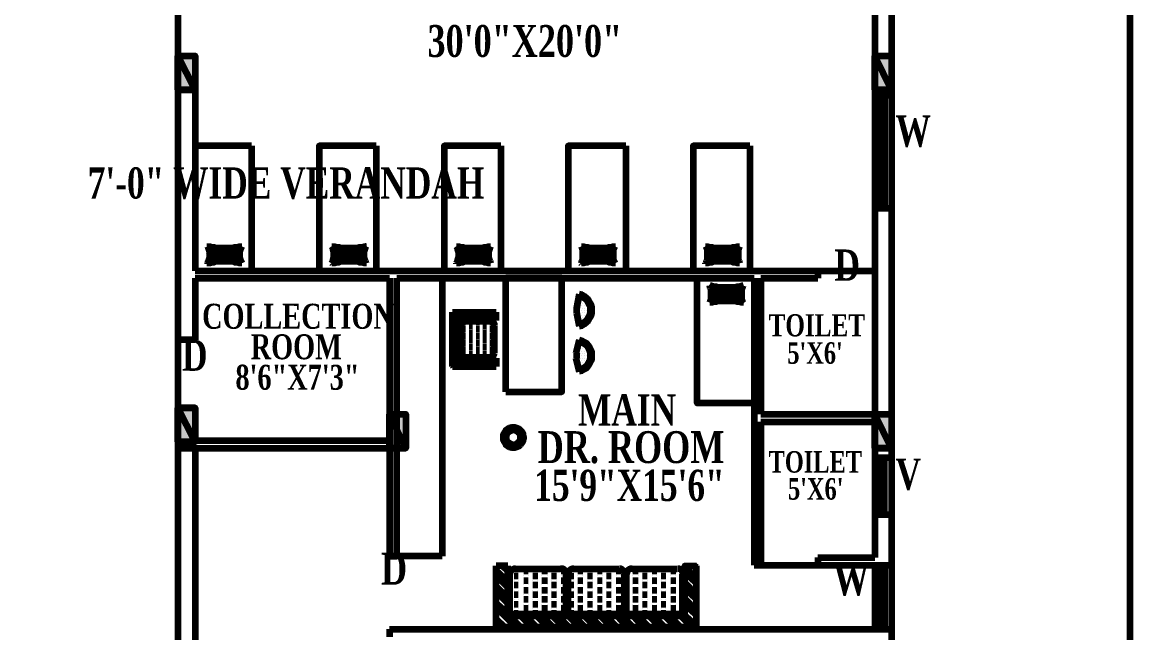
# Model space of a CAD drawing. Header units: inches. Extents: x -171 to -23, y 25 to 224.
# Drawn here: x -83.69 to -34.88, y 118.13 to 145.04 of the extents above; entities that cross this region are included whole.
import ezdxf

# ---------------------------------------------------------------- set-up
doc = ezdxf.new("R2010")
doc.units = ezdxf.units.IN
doc.header["$MEASUREMENT"] = 0
for name, color, linetype, lineweight in [('H', 7, 'CONTINUOUS', 100), ('P', 250, 'CONTINUOUS', 100), ('Text', 250, 'CONTINUOUS', 100)]:
    doc.layers.add(name, color=color, linetype=linetype, lineweight=lineweight)
doc.styles.get("Standard").update_dxf_attribs({"font": 'txt', "width": 0.75})

msp = doc.modelspace()

# ---------------------------------------------------------------- hatches: boundary and pattern name
at = {"layer": 'H', "linetype": 'Continuous'}
for points in [[(-76.062, 142.061), (-76.826, 143.558), (-76.826, 142.061), (-76.062, 142.061), (-76.826, 143.558), (-76.062, 143.558)], [(-45.391, 142.061), (-46.124, 143.558), (-46.124, 142.061), (-45.391, 142.061), (-46.124, 143.558), (-45.391, 143.558)], [(-76.062, 126.542), (-76.826, 128.039), (-76.826, 126.542), (-76.062, 126.542), (-76.826, 128.039), (-76.062, 128.039)], [(-66.775, 126.267), (-67.509, 127.764), (-67.509, 126.267), (-66.775, 126.267), (-67.509, 127.764), (-66.775, 127.764)], [(-45.391, 126.267), (-46.124, 127.764), (-46.124, 126.267), (-45.391, 126.267), (-46.124, 127.764), (-45.391, 127.764)]]:
    msp.add_hatch(color=1, dxfattribs=at).paths.add_polyline_path(points)

# ---------------------------------------------------------------- linework, layer by layer
at = {"layer": 'P', "color": 0, "linetype": 'Continuous'}
for points in [[(-34.882, 224.39), (-34.882, 24.693), (-170.763, 24.693), (-170.763, 224.39)], [(-45.391, 175.481), (-45.391, 95.169)], [(-76.826, 161.032), (-76.826, 87.195)], [(-46.124, 152.875), (-46.124, 134.088), (-46.124, 126.512)], [(-76.062, 143.558), (-76.062, 134.088)], [(-46.124, 141.817), (-45.391, 141.817)], [(-45.849, 141.817), (-45.849, 136.837)], [(-45.697, 141.817), (-45.697, 136.837)], [(-73.588, 139.587), (-76.062, 139.587), (-76.062, 134.088)], [(-73.588, 139.587), (-73.588, 134.088)], [(-70.594, 139.587), (-70.594, 134.088)], [(-68.089, 139.587), (-70.594, 139.587), (-70.594, 134.088)], [(-68.089, 139.587), (-68.089, 134.088)], [(-65.095, 139.587), (-65.095, 134.088)], [(-62.59, 139.587), (-65.095, 139.587), (-65.095, 134.088)], [(-62.59, 139.587), (-62.59, 134.088)], [(-59.627, 139.587), (-59.627, 134.088)], [(-57.091, 139.587), (-59.627, 139.587), (-59.627, 134.088)], [(-57.091, 139.587), (-57.091, 134.088)], [(-54.128, 139.587), (-54.128, 134.088)], [(-51.623, 139.587), (-54.128, 139.587), (-54.128, 134.088)], [(-51.623, 139.587), (-51.623, 134.088)], [(-46.124, 136.837), (-45.391, 136.837)], [(-75.543, 135.157), (-75.421, 135.157), (-75.329, 135.127), (-75.237, 135.127), (-75.146, 135.096), (-75.054, 135.096), (-74.962, 135.096), (-74.871, 135.096), (-74.779, 135.096), (-74.687, 135.096), (-74.596, 135.096), (-74.504, 135.096), (-74.413, 135.096), (-74.321, 135.127), (-74.199, 135.127), (-74.107, 135.157), (-74.015, 135.157)], [(-74.84, 134.485), (-75.512, 135.157)], [(-75.512, 134.424), (-75.482, 134.516), (-75.451, 134.607), (-75.421, 134.699), (-75.421, 134.79), (-75.421, 134.882), (-75.451, 134.974), (-75.482, 135.065), (-75.512, 135.157)], [(-74.993, 134.485), (-75.482, 134.943)], [(-75.115, 134.485), (-75.451, 134.79)], [(-74.687, 134.485), (-75.329, 135.096)], [(-74.535, 134.485), (-75.176, 135.096)], [(-74.382, 134.485), (-75.024, 135.096)], [(-74.229, 134.454), (-74.84, 135.065)], [(-74.046, 134.393), (-74.687, 135.065)], [(-74.107, 134.638), (-74.565, 135.096)], [(-74.138, 134.79), (-74.413, 135.096)], [(-74.107, 134.913), (-74.29, 135.096)], [(-74.077, 135.035), (-74.168, 135.127)], [(-74.015, 135.157), (-74.046, 135.065), (-74.077, 134.974), (-74.107, 134.882), (-74.107, 134.79), (-74.107, 134.699), (-74.077, 134.607), (-74.046, 134.516), (-74.015, 134.424)], [(-74.046, 135.157), (-74.046, 135.157)], [(-70.044, 134.424), (-69.983, 134.516), (-69.983, 134.607), (-69.952, 134.699), (-69.952, 134.79), (-69.952, 134.882), (-69.983, 134.974), (-69.983, 135.065), (-70.044, 135.157)], [(-70.044, 135.157), (-69.922, 135.157), (-69.83, 135.127), (-69.739, 135.127), (-69.647, 135.096), (-69.555, 135.096), (-69.464, 135.096), (-69.372, 135.096), (-69.28, 135.096), (-69.189, 135.096), (-69.097, 135.096), (-69.005, 135.096), (-68.914, 135.096), (-68.822, 135.127), (-68.7, 135.127), (-68.608, 135.157), (-68.517, 135.157)], [(-69.341, 134.485), (-70.014, 135.157)], [(-69.525, 134.485), (-69.983, 134.943)], [(-69.647, 134.485), (-69.983, 134.79)], [(-69.219, 134.485), (-69.83, 135.096)], [(-69.067, 134.485), (-69.677, 135.096)], [(-68.883, 134.485), (-69.525, 135.096)], [(-68.73, 134.454), (-69.341, 135.065)], [(-68.547, 134.393), (-69.219, 135.065)], [(-68.608, 134.638), (-69.067, 135.096)], [(-68.639, 134.79), (-68.944, 135.096)], [(-68.639, 134.913), (-68.792, 135.096)], [(-68.578, 135.035), (-68.669, 135.127)], [(-68.547, 135.157), (-68.578, 135.065), (-68.608, 134.974), (-68.639, 134.882), (-68.639, 134.79), (-68.639, 134.699), (-68.608, 134.607), (-68.578, 134.516), (-68.547, 134.424)], [(-68.547, 135.157), (-68.578, 135.157)], [(-63.873, 134.485), (-64.545, 135.157)], [(-64.545, 134.424), (-64.484, 134.516), (-64.484, 134.607), (-64.454, 134.699), (-64.454, 134.79), (-64.454, 134.882), (-64.484, 134.974), (-64.484, 135.065), (-64.545, 135.157)], [(-64.545, 135.157), (-64.454, 135.157), (-64.362, 135.127), (-64.27, 135.127), (-64.179, 135.096), (-64.087, 135.096), (-63.995, 135.096), (-63.904, 135.096), (-63.812, 135.096), (-63.72, 135.096), (-63.629, 135.096), (-63.507, 135.096), (-63.415, 135.096), (-63.323, 135.127), (-63.232, 135.127), (-63.14, 135.157), (-63.048, 135.157)], [(-64.026, 134.485), (-64.484, 134.943)], [(-64.148, 134.485), (-64.484, 134.79)], [(-63.72, 134.485), (-64.362, 135.096)], [(-63.568, 134.485), (-64.179, 135.096)], [(-63.415, 134.485), (-64.026, 135.096)], [(-63.232, 134.454), (-63.873, 135.065)], [(-63.079, 134.393), (-63.72, 135.065)], [(-63.14, 134.638), (-63.598, 135.096)], [(-63.14, 134.79), (-63.446, 135.096)], [(-63.14, 134.913), (-63.323, 135.096)], [(-63.109, 135.035), (-63.201, 135.127)], [(-63.048, 135.157), (-63.079, 135.065), (-63.109, 134.974), (-63.14, 134.882), (-63.14, 134.79), (-63.14, 134.699), (-63.109, 134.607), (-63.079, 134.516), (-63.048, 134.424)], [(-63.079, 135.157), (-63.079, 135.157)], [(-58.374, 134.485), (-59.046, 135.157)], [(-59.046, 134.424), (-59.016, 134.516), (-58.985, 134.607), (-58.985, 134.699), (-58.985, 134.79), (-58.985, 134.882), (-58.985, 134.974), (-59.016, 135.065), (-59.046, 135.157)], [(-59.046, 135.157), (-58.955, 135.157), (-58.863, 135.127), (-58.772, 135.127), (-58.68, 135.096), (-58.588, 135.096), (-58.497, 135.096), (-58.405, 135.096), (-58.313, 135.096), (-58.222, 135.096), (-58.13, 135.096), (-58.008, 135.096), (-57.916, 135.096), (-57.825, 135.127), (-57.733, 135.127), (-57.641, 135.157), (-57.55, 135.157)], [(-58.527, 134.485), (-58.985, 134.943)], [(-58.68, 134.485), (-58.985, 134.79)], [(-58.252, 134.485), (-58.863, 135.096)], [(-58.099, 134.485), (-58.68, 135.096)], [(-57.916, 134.485), (-58.527, 135.096)], [(-57.733, 134.454), (-58.374, 135.065)], [(-57.58, 134.393), (-58.222, 135.065)], [(-57.641, 134.638), (-58.099, 135.096)], [(-57.641, 134.79), (-57.977, 135.096)], [(-57.641, 134.913), (-57.825, 135.096)], [(-57.611, 135.035), (-57.702, 135.127)], [(-57.58, 135.157), (-57.611, 135.065), (-57.641, 134.974), (-57.641, 134.882), (-57.641, 134.79), (-57.641, 134.699), (-57.641, 134.607), (-57.611, 134.516), (-57.58, 134.424)], [(-57.58, 135.157), (-57.58, 135.157)], [(-52.906, 134.485), (-53.578, 135.157)], [(-53.578, 135.157), (-53.487, 135.157), (-53.395, 135.127), (-53.303, 135.127), (-53.212, 135.096), (-53.12, 135.096), (-53.028, 135.096), (-52.906, 135.096), (-52.815, 135.096), (-52.723, 135.096), (-52.631, 135.096), (-52.54, 135.096), (-52.448, 135.096), (-52.356, 135.127), (-52.265, 135.127), (-52.173, 135.157), (-52.081, 135.157)], [(-53.548, 134.424), (-53.517, 134.516), (-53.487, 134.607), (-53.487, 134.699), (-53.487, 134.79), (-53.487, 134.882), (-53.487, 134.974), (-53.517, 135.065), (-53.548, 135.157)], [(-53.028, 134.485), (-53.517, 134.943)], [(-53.181, 134.485), (-53.487, 134.79)], [(-52.753, 134.485), (-53.395, 135.096)], [(-52.601, 134.485), (-53.212, 135.096)], [(-52.448, 134.485), (-53.059, 135.096)], [(-52.265, 134.454), (-52.906, 135.065)], [(-52.081, 134.393), (-52.753, 135.065)], [(-52.142, 134.638), (-52.631, 135.096)], [(-52.173, 134.79), (-52.479, 135.096)], [(-52.142, 134.913), (-52.356, 135.096)], [(-52.142, 135.035), (-52.234, 135.127)], [(-52.081, 135.157), (-52.112, 135.065), (-52.142, 134.974), (-52.142, 134.882), (-52.142, 134.79), (-52.142, 134.699), (-52.142, 134.607), (-52.112, 134.516), (-52.081, 134.424)], [(-52.081, 135.157), (-52.081, 135.157)], [(-74.015, 134.424), (-74.107, 134.424), (-74.199, 134.454), (-74.321, 134.454), (-74.413, 134.485), (-74.504, 134.485), (-74.596, 134.485), (-74.687, 134.485), (-74.779, 134.485), (-74.871, 134.485), (-74.962, 134.485), (-75.054, 134.485), (-75.146, 134.485), (-75.237, 134.454), (-75.329, 134.454), (-75.421, 134.424), (-75.543, 134.424)], [(-75.512, 134.393), (-75.512, 134.424)], [(-75.237, 134.454), (-75.482, 134.638)], [(-75.39, 134.424), (-75.482, 134.546)], [(-68.517, 134.424), (-68.608, 134.424), (-68.7, 134.454), (-68.822, 134.454), (-68.914, 134.485), (-69.005, 134.485), (-69.097, 134.485), (-69.189, 134.485), (-69.28, 134.485), (-69.372, 134.485), (-69.464, 134.485), (-69.555, 134.485), (-69.647, 134.485), (-69.739, 134.454), (-69.83, 134.454), (-69.922, 134.424), (-70.044, 134.424)], [(-70.014, 134.393), (-70.044, 134.424)], [(-69.769, 134.454), (-69.983, 134.638)], [(-69.891, 134.424), (-69.983, 134.546)], [(-63.048, 134.424), (-63.14, 134.424), (-63.232, 134.454), (-63.323, 134.454), (-63.415, 134.485), (-63.507, 134.485), (-63.629, 134.485), (-63.72, 134.485), (-63.812, 134.485), (-63.904, 134.485), (-63.995, 134.485), (-64.087, 134.485), (-64.179, 134.485), (-64.27, 134.454), (-64.362, 134.454), (-64.454, 134.424), (-64.545, 134.424)], [(-64.545, 134.393), (-64.545, 134.424)], [(-64.393, 134.424), (-64.515, 134.546)], [(-64.27, 134.454), (-64.484, 134.638)], [(-59.046, 134.393), (-59.077, 134.424)], [(-57.55, 134.424), (-57.641, 134.424), (-57.733, 134.454), (-57.825, 134.454), (-57.916, 134.485), (-58.008, 134.485), (-58.13, 134.485), (-58.222, 134.485), (-58.313, 134.485), (-58.405, 134.485), (-58.497, 134.485), (-58.588, 134.485), (-58.68, 134.485), (-58.772, 134.454), (-58.863, 134.454), (-58.955, 134.424), (-59.046, 134.424)], [(-58.924, 134.424), (-59.016, 134.546)], [(-58.802, 134.454), (-58.985, 134.638)], [(-52.081, 134.424), (-52.173, 134.424), (-52.265, 134.454), (-52.356, 134.454), (-52.448, 134.485), (-52.54, 134.485), (-52.631, 134.485), (-52.723, 134.485), (-52.815, 134.485), (-52.906, 134.485), (-53.028, 134.485), (-53.12, 134.485), (-53.212, 134.485), (-53.303, 134.454), (-53.395, 134.454), (-53.487, 134.424), (-53.578, 134.424)], [(-53.578, 134.393), (-53.578, 134.424)], [(-53.426, 134.424), (-53.548, 134.546)], [(-53.303, 134.454), (-53.487, 134.638)], [(-76.062, 134.088), (-46.124, 134.088)], [(-76.062, 133.752), (-67.509, 133.752)], [(-76.062, 133.752), (-76.062, 131.033)], [(-67.509, 121.502), (-67.172, 121.502), (-67.172, 133.752)], [(-67.509, 133.752), (-67.509, 121.502)], [(-67.172, 133.752), (-51.44, 133.752)], [(-65.187, 133.752), (-65.187, 121.502)], [(-62.376, 128.742), (-62.376, 133.752)], [(-62.376, 128.742), (-59.902, 128.742), (-59.902, 133.752), (-62.376, 133.752)], [(-51.44, 128.253), (-53.945, 128.253), (-53.945, 133.752)], [(-51.44, 133.752), (-51.44, 121.105)], [(-51.134, 133.752), (-48.629, 133.752)], [(-51.134, 133.752), (-51.134, 127.764)], [(-48.629, 134.088), (-48.629, 133.752)], [(-53.395, 133.446), (-53.303, 133.416), (-53.212, 133.385), (-53.12, 133.385), (-53.028, 133.355), (-52.937, 133.355), (-52.845, 133.355), (-52.753, 133.355), (-52.662, 133.355), (-52.57, 133.355), (-52.448, 133.355), (-52.356, 133.355), (-52.265, 133.355), (-52.173, 133.385), (-52.081, 133.385), (-51.99, 133.416), (-51.898, 133.446)], [(-53.395, 133.416), (-53.395, 133.385)], [(-53.395, 132.683), (-53.364, 132.774), (-53.334, 132.866), (-53.334, 132.958), (-53.334, 133.049), (-53.334, 133.141), (-53.334, 133.232), (-53.364, 133.324), (-53.395, 133.416)], [(-52.723, 133.324), (-53.395, 132.652)], [(-53.273, 133.385), (-53.364, 133.294)], [(-53.151, 133.385), (-53.334, 133.171)], [(-52.876, 133.355), (-53.334, 132.866)], [(-53.028, 133.355), (-53.334, 133.019)], [(-52.601, 133.324), (-53.212, 132.713)], [(-52.448, 133.355), (-53.028, 132.744)], [(-52.265, 133.355), (-52.876, 132.744)], [(-52.081, 133.385), (-52.723, 132.744)], [(-51.929, 133.416), (-52.57, 132.744)], [(-51.929, 133.416), (-51.959, 133.324), (-51.99, 133.232), (-51.99, 133.141), (-51.99, 133.049), (-51.99, 132.958), (-51.99, 132.866), (-51.959, 132.774), (-51.929, 132.683)], [(-59.138, 133.049), (-59.26, 132.438)], [(-59.138, 131.644), (-59.016, 131.675), (-58.924, 131.736), (-58.802, 131.827), (-58.741, 131.888), (-58.68, 132.011), (-58.619, 132.102), (-58.588, 132.224), (-58.588, 132.347), (-58.588, 132.469), (-58.619, 132.591), (-58.68, 132.683), (-58.741, 132.805), (-58.802, 132.866), (-58.924, 132.958), (-59.016, 133.019), (-59.138, 133.049)], [(-59.138, 131.705), (-59.046, 131.736), (-58.955, 131.797), (-58.863, 131.858), (-58.772, 131.949), (-58.741, 132.041), (-58.68, 132.133), (-58.649, 132.224), (-58.649, 132.347), (-58.649, 132.469), (-58.68, 132.56), (-58.741, 132.652), (-58.772, 132.744), (-58.863, 132.835), (-58.955, 132.896), (-59.046, 132.958), (-59.138, 132.988)], [(-59.077, 132.866), (-59.077, 132.866)], [(-58.985, 132.866), (-58.985, 132.866)], [(-51.99, 133.202), (-52.448, 132.744)], [(-51.99, 133.049), (-52.295, 132.744)], [(-51.99, 132.896), (-52.173, 132.713)], [(-51.959, 132.774), (-52.051, 132.683)], [(-59.26, 132.469), (-59.26, 132.347), (-59.26, 132.224)], [(-59.23, 132.347), (-59.23, 132.347)], [(-59.199, 132.652), (-59.199, 132.652)], [(-59.199, 132.438), (-59.199, 132.438)], [(-59.138, 132.744), (-59.138, 132.744)], [(-59.138, 132.56), (-59.138, 132.56)], [(-59.138, 132.347), (-59.138, 132.347)], [(-59.077, 132.652), (-59.077, 132.652)], [(-59.077, 132.438), (-59.077, 132.438)], [(-59.046, 132.744), (-59.046, 132.744)], [(-59.046, 132.56), (-59.046, 132.56)], [(-59.046, 132.347), (-59.046, 132.347)], [(-58.985, 132.652), (-58.985, 132.652)], [(-58.985, 132.438), (-58.985, 132.438)], [(-58.924, 132.744), (-58.924, 132.744)], [(-58.924, 132.56), (-58.924, 132.56)], [(-58.924, 132.347), (-58.924, 132.347)], [(-58.894, 132.652), (-58.894, 132.652)], [(-58.894, 132.438), (-58.894, 132.438)], [(-58.833, 132.744), (-58.833, 132.744)], [(-58.833, 132.56), (-58.833, 132.56)], [(-58.833, 132.347), (-58.833, 132.347)], [(-58.772, 132.652), (-58.772, 132.652)], [(-58.772, 132.438), (-58.772, 132.438)], [(-58.741, 132.56), (-58.741, 132.56)], [(-58.741, 132.347), (-58.741, 132.347)], [(-58.68, 132.438), (-58.68, 132.438)], [(-51.898, 132.683), (-51.99, 132.683), (-52.081, 132.713), (-52.173, 132.713), (-52.265, 132.744), (-52.356, 132.744), (-52.448, 132.744), (-52.57, 132.744), (-52.662, 132.744), (-52.753, 132.744), (-52.845, 132.744), (-52.937, 132.744), (-53.028, 132.744), (-53.12, 132.713), (-53.212, 132.713), (-53.303, 132.683), (-53.395, 132.683)], [(-51.929, 132.652), (-51.929, 132.652)], [(-64.729, 132.255), (-62.804, 132.255)], [(-64.729, 129.872), (-64.729, 132.255)], [(-64.393, 131.888), (-64.393, 130.239)], [(-64.393, 131.888), (-62.804, 131.888)], [(-64.331, 131.858), (-63.079, 131.858)], [(-64.331, 130.269), (-64.331, 131.858)], [(-62.865, 131.675), (-62.896, 131.766), (-62.926, 131.827), (-62.987, 131.858), (-63.048, 131.888)], [(-62.804, 131.888), (-62.804, 132.255)], [(-59.26, 132.224), (-59.138, 131.644)], [(-59.23, 132.133), (-59.23, 132.133)], [(-59.199, 132.255), (-59.199, 132.255)], [(-59.199, 132.041), (-59.199, 132.041)], [(-59.138, 132.133), (-59.138, 132.133)], [(-59.138, 131.949), (-59.138, 131.949)], [(-59.077, 132.255), (-59.077, 132.255)], [(-59.077, 132.041), (-59.077, 132.041)], [(-59.077, 131.827), (-59.077, 131.827)], [(-59.046, 132.133), (-59.046, 132.133)], [(-59.046, 131.949), (-59.046, 131.949)], [(-58.985, 132.255), (-58.985, 132.255)], [(-58.985, 132.041), (-58.985, 132.041)], [(-58.985, 131.827), (-58.985, 131.827)], [(-58.924, 132.133), (-58.924, 132.133)], [(-58.924, 131.949), (-58.924, 131.949)], [(-58.894, 132.255), (-58.894, 132.255)], [(-58.894, 132.041), (-58.894, 132.041)], [(-58.833, 132.133), (-58.833, 132.133)], [(-58.833, 131.949), (-58.833, 131.949)], [(-58.772, 132.255), (-58.772, 132.255)], [(-58.772, 132.041), (-58.772, 132.041)], [(-58.741, 132.133), (-58.741, 132.133)], [(-58.68, 132.255), (-58.68, 132.255)], [(-62.896, 131.675), (-62.896, 130.453)], [(-59.138, 131.736), (-59.138, 131.736)], [(-76.062, 131.033), (-76.826, 131.033)], [(-59.138, 131.033), (-59.291, 130.453)], [(-59.138, 129.658), (-59.016, 129.689), (-58.924, 129.75), (-58.802, 129.811), (-58.741, 129.903), (-58.68, 129.994), (-58.619, 130.117), (-58.588, 130.208), (-58.588, 130.361), (-58.588, 130.483), (-58.619, 130.575), (-58.68, 130.697), (-58.741, 130.789), (-58.802, 130.88), (-58.924, 130.941), (-59.016, 131.002), (-59.138, 131.033)], [(-59.138, 129.719), (-59.046, 129.75), (-58.955, 129.811), (-58.863, 129.872), (-58.772, 129.933), (-58.741, 130.025), (-58.68, 130.117), (-58.649, 130.239), (-58.649, 130.361), (-58.649, 130.453), (-58.68, 130.575), (-58.741, 130.666), (-58.772, 130.758), (-58.863, 130.819), (-58.955, 130.88), (-59.046, 130.941), (-59.138, 130.972)], [(-59.077, 130.85), (-59.077, 130.85)], [(-58.985, 130.85), (-58.985, 130.85)], [(-63.048, 130.269), (-62.987, 130.269), (-62.926, 130.33), (-62.896, 130.391), (-62.865, 130.453)], [(-62.896, 130.636), (-62.896, 130.453)], [(-59.26, 130.453), (-59.26, 130.361), (-59.26, 130.239)], [(-59.23, 130.361), (-59.23, 130.361)], [(-59.199, 130.666), (-59.199, 130.666)], [(-59.199, 130.453), (-59.199, 130.453)], [(-59.138, 130.789), (-59.138, 130.789)], [(-59.138, 130.544), (-59.138, 130.544)], [(-59.138, 130.361), (-59.138, 130.361)], [(-59.077, 130.666), (-59.077, 130.666)], [(-59.077, 130.453), (-59.077, 130.453)], [(-59.046, 130.789), (-59.046, 130.789)], [(-59.046, 130.544), (-59.046, 130.544)], [(-59.046, 130.361), (-59.046, 130.361)], [(-58.985, 130.666), (-58.985, 130.666)], [(-58.985, 130.453), (-58.985, 130.453)], [(-58.924, 130.789), (-58.924, 130.789)], [(-58.924, 130.544), (-58.924, 130.544)], [(-58.924, 130.361), (-58.924, 130.361)], [(-58.894, 130.666), (-58.894, 130.666)], [(-58.894, 130.453), (-58.894, 130.453)], [(-58.833, 130.789), (-58.833, 130.789)], [(-58.833, 130.544), (-58.833, 130.544)], [(-58.833, 130.361), (-58.833, 130.361)], [(-58.772, 130.666), (-58.772, 130.666)], [(-58.772, 130.453), (-58.772, 130.453)], [(-58.741, 130.544), (-58.741, 130.544)], [(-58.741, 130.361), (-58.741, 130.361)], [(-58.68, 130.453), (-58.68, 130.453)], [(-64.729, 129.872), (-62.804, 129.872)], [(-64.393, 130.239), (-62.804, 130.239)], [(-64.331, 130.269), (-63.079, 130.269)], [(-62.804, 130.239), (-62.804, 129.872)], [(-59.291, 130.239), (-59.138, 129.628)], [(-59.23, 130.147), (-59.23, 130.147)], [(-59.199, 130.239), (-59.199, 130.239)], [(-59.199, 130.025), (-59.199, 130.025)], [(-59.138, 130.147), (-59.138, 130.147)], [(-59.138, 129.933), (-59.138, 129.933)], [(-59.077, 130.239), (-59.077, 130.239)], [(-59.077, 130.025), (-59.077, 130.025)], [(-59.077, 129.842), (-59.077, 129.842)], [(-59.046, 130.147), (-59.046, 130.147)], [(-59.046, 129.933), (-59.046, 129.933)], [(-58.985, 130.239), (-58.985, 130.239)], [(-58.985, 130.025), (-58.985, 130.025)], [(-58.985, 129.842), (-58.985, 129.842)], [(-58.924, 130.147), (-58.924, 130.147)], [(-58.924, 129.933), (-58.924, 129.933)], [(-58.894, 130.239), (-58.894, 130.239)], [(-58.894, 130.025), (-58.894, 130.025)], [(-58.833, 130.147), (-58.833, 130.147)], [(-58.833, 129.933), (-58.833, 129.933)], [(-58.772, 130.239), (-58.772, 130.239)], [(-58.772, 130.025), (-58.772, 130.025)], [(-58.741, 130.147), (-58.741, 130.147)], [(-58.68, 130.239), (-58.68, 130.239)], [(-59.138, 129.719), (-59.138, 129.719)], [(-76.062, 128.039), (-76.826, 128.039)], [(-76.062, 128.039), (-76.062, 126.542)], [(-51.134, 127.764), (-46.124, 127.764)], [(-51.134, 127.428), (-51.134, 121.105)], [(-51.134, 127.428), (-46.124, 127.428)], [(-62.04, 127.184), (-62.132, 127.184), (-62.224, 127.153), (-62.285, 127.123), (-62.376, 127.062), (-62.407, 127.001), (-62.468, 126.909), (-62.499, 126.817), (-62.499, 126.726), (-62.499, 126.634), (-62.468, 126.573), (-62.407, 126.481), (-62.376, 126.42), (-62.285, 126.359), (-62.224, 126.328), (-62.132, 126.298), (-62.04, 126.298), (-61.949, 126.298), (-61.857, 126.328), (-61.796, 126.359), (-61.735, 126.42), (-61.674, 126.481), (-61.613, 126.573), (-61.613, 126.634), (-61.582, 126.726), (-61.613, 126.817), (-61.613, 126.909), (-61.674, 127.001), (-61.735, 127.062), (-61.796, 127.123), (-61.857, 127.153), (-61.949, 127.184), (-62.04, 127.184)], [(-62.04, 127.062), (-62.162, 127.031), (-62.254, 126.97), (-62.346, 126.878), (-62.376, 126.726), (-62.346, 126.603), (-62.254, 126.512), (-62.162, 126.451), (-62.04, 126.42), (-61.918, 126.451), (-61.826, 126.512), (-61.735, 126.603), (-61.735, 126.726), (-61.735, 126.878), (-61.826, 126.97), (-61.918, 127.031), (-62.04, 127.062)], [(-76.062, 126.603), (-67.509, 126.603)], [(-46.124, 126.542), (-46.124, 121.441)], [(-76.826, 126.267), (-67.509, 126.267)], [(-76.062, 126.267), (-76.062, 113.101)], [(-45.391, 125.84), (-46.124, 125.84)], [(-45.849, 123.335), (-45.849, 125.84)], [(-45.697, 123.335), (-45.697, 125.84)], [(-45.391, 123.335), (-46.124, 123.335)], [(-65.187, 121.502), (-67.172, 121.502)], [(-62.804, 118.386), (-62.804, 121.074)], [(-62.285, 121.074), (-62.804, 121.074)], [(-62.285, 118.875), (-62.285, 121.074)], [(-54.495, 118.875), (-54.495, 121.074), (-53.975, 121.074)], [(-53.975, 118.386), (-53.975, 121.074)], [(-51.44, 121.105), (-46.124, 121.105)], [(-48.629, 121.441), (-48.629, 121.105)], [(-48.629, 121.441), (-46.124, 121.441)], [(-46.124, 121.105), (-46.124, 118.294)], [(-46.124, 121.105), (-45.391, 121.105)], [(-45.849, 121.105), (-45.849, 118.294)], [(-45.697, 121.105), (-45.697, 118.294)], [(-61.949, 120.952), (-62.04, 120.952), (-62.132, 120.891), (-62.193, 120.799), (-62.193, 120.707)], [(-62.193, 118.966), (-62.193, 120.707)], [(-61.979, 120.952), (-59.963, 120.952)], [(-60.299, 120.952), (-59.963, 120.952)], [(-59.688, 120.707), (-59.719, 120.799), (-59.78, 120.891), (-59.841, 120.952), (-59.963, 120.952)], [(-59.719, 118.966), (-59.719, 120.707)], [(-59.383, 120.952), (-59.474, 120.952), (-59.566, 120.891), (-59.627, 120.799), (-59.627, 120.707)], [(-59.627, 118.966), (-59.627, 120.707)], [(-59.383, 120.952), (-57.397, 120.952)], [(-57.733, 120.952), (-57.397, 120.952)], [(-57.122, 120.707), (-57.152, 120.799), (-57.214, 120.891), (-57.275, 120.952), (-57.366, 120.952)], [(-57.152, 118.966), (-57.152, 120.707)], [(-56.816, 120.952), (-56.908, 120.952), (-57, 120.891), (-57.03, 120.799), (-57.061, 120.707)], [(-57.061, 118.966), (-57.061, 120.707)], [(-56.816, 120.952), (-54.831, 120.952)], [(-55.32, 120.952), (-54.831, 120.952)], [(-55.136, 120.952), (-54.831, 120.952)], [(-54.556, 120.707), (-54.586, 120.799), (-54.617, 120.891), (-54.709, 120.952), (-54.8, 120.952)], [(-54.586, 118.966), (-54.586, 120.707)], [(-62.285, 118.875), (-54.495, 118.875)], [(-62.193, 118.966), (-54.586, 118.966)], [(-67.509, 118.294), (-51.134, 118.294), (-46.124, 118.294)], [(-67.509, 118.294), (-67.509, 117.958)], [(-62.804, 118.386), (-53.975, 118.386)], [(-46.124, 118.294), (-45.391, 118.294)]]:
    msp.add_lwpolyline(points, dxfattribs=at)
at = {"layer": 'P', "color": 1, "linetype": 'Continuous'}
for points in [[(-76.826, 142.061), (-76.062, 142.061), (-76.826, 143.558), (-76.826, 142.061)], [(-76.062, 142.061), (-76.826, 143.558), (-76.062, 143.558), (-76.062, 142.061)], [(-76.826, 143.558), (-76.062, 143.558), (-76.062, 142.061), (-76.826, 142.061), (-76.826, 143.558)], [(-46.124, 142.061), (-45.391, 142.061), (-46.124, 143.558), (-46.124, 142.061)], [(-45.391, 142.061), (-46.124, 143.558), (-45.391, 143.558), (-45.391, 142.061)], [(-46.124, 143.558), (-45.391, 143.558), (-45.391, 142.061), (-46.124, 142.061), (-46.124, 143.558)], [(-76.826, 126.542), (-76.062, 126.542), (-76.826, 128.039), (-76.826, 126.542)], [(-76.062, 126.542), (-76.826, 128.039), (-76.062, 128.039), (-76.062, 126.542)], [(-76.826, 128.039), (-76.062, 128.039), (-76.062, 126.542), (-76.826, 126.542), (-76.826, 128.039)], [(-67.509, 126.267), (-66.775, 126.267), (-67.509, 127.764), (-67.509, 126.267)], [(-66.775, 126.267), (-67.509, 127.764), (-66.775, 127.764), (-66.775, 126.267)], [(-67.509, 127.764), (-66.775, 127.764), (-66.775, 126.267), (-67.509, 126.267), (-67.509, 127.764)], [(-46.124, 126.267), (-45.391, 126.267), (-46.124, 127.764), (-46.124, 126.267)], [(-45.391, 126.267), (-46.124, 127.764), (-45.391, 127.764), (-45.391, 126.267)], [(-46.124, 127.764), (-45.391, 127.764), (-45.391, 126.267), (-46.124, 126.267), (-46.124, 127.764)], [(-46.124, 127.642), (-46.124, 126.267)]]:
    msp.add_lwpolyline(points, dxfattribs=at)
at = {"layer": 'P', "color": 6, "linetype": 'Continuous'}
for points in [[(-64.729, 131.949), (-64.393, 131.583)], [(-64.729, 131.797), (-64.393, 131.43)], [(-64.667, 132.255), (-64.331, 131.888)], [(-64.515, 132.255), (-64.148, 131.888)], [(-64.179, 132.255), (-63.812, 131.888)], [(-64.026, 132.255), (-63.629, 131.888)], [(-63.659, 132.255), (-63.293, 131.888)], [(-63.507, 132.255), (-63.14, 131.888)], [(-63.14, 132.255), (-62.804, 131.888)], [(-62.987, 132.255), (-62.804, 132.041)], [(-64.729, 131.461), (-64.393, 131.094)], [(-64.729, 131.277), (-64.393, 130.941)], [(-64.729, 130.941), (-64.393, 130.575)], [(-64.729, 130.789), (-64.393, 130.422)], [(-64.729, 130.422), (-64.179, 129.872)], [(-64.729, 130.269), (-64.331, 129.872)], [(-64.729, 129.903), (-64.698, 129.872)], [(-64.209, 130.239), (-63.843, 129.872)], [(-64.026, 130.239), (-63.659, 129.872)], [(-63.69, 130.239), (-63.323, 129.872)], [(-63.537, 130.239), (-63.14, 129.872)], [(-63.171, 130.239), (-62.835, 129.872)], [(-63.018, 130.239), (-62.804, 129.994)], [(-62.285, 120.86), (-62.529, 121.074)], [(-62.285, 121.074), (-62.285, 121.074)], [(-53.975, 120.524), (-54.495, 121.044)], [(-53.975, 121.013), (-54.067, 121.074)], [(-62.285, 120.371), (-62.804, 120.891)], [(-62.285, 120.127), (-62.804, 120.646)], [(-53.975, 120.31), (-54.495, 120.799)], [(-62.285, 119.669), (-62.804, 120.188)], [(-53.975, 119.822), (-54.495, 120.341)], [(-53.975, 119.608), (-54.495, 120.097)], [(-62.285, 119.424), (-62.804, 119.944)], [(-53.975, 119.119), (-54.495, 119.638)], [(-62.285, 118.966), (-62.804, 119.455)], [(-61.949, 118.386), (-62.804, 119.241)], [(-53.975, 118.905), (-54.495, 119.394)], [(-62.437, 118.386), (-62.804, 118.752)], [(-61.735, 118.386), (-62.193, 118.875)], [(-61.246, 118.386), (-61.735, 118.875)], [(-61.032, 118.386), (-61.49, 118.875)], [(-60.543, 118.386), (-61.032, 118.875)], [(-60.299, 118.386), (-60.788, 118.875)], [(-59.841, 118.386), (-60.33, 118.875)], [(-59.596, 118.386), (-60.085, 118.875)], [(-59.138, 118.386), (-59.627, 118.875)], [(-58.894, 118.386), (-59.383, 118.875)], [(-58.436, 118.386), (-58.924, 118.875)], [(-58.191, 118.386), (-58.68, 118.875)], [(-57.733, 118.386), (-58.222, 118.875)], [(-57.489, 118.386), (-57.977, 118.875)], [(-57.03, 118.386), (-57.489, 118.875)], [(-56.786, 118.386), (-57.275, 118.875)], [(-56.328, 118.386), (-56.786, 118.875)], [(-56.083, 118.386), (-56.572, 118.875)], [(-55.594, 118.386), (-56.083, 118.875)], [(-55.381, 118.386), (-55.869, 118.875)], [(-54.892, 118.386), (-55.381, 118.875)], [(-54.678, 118.386), (-55.167, 118.875)], [(-54.189, 118.386), (-54.678, 118.875)], [(-53.975, 118.416), (-54.495, 118.905)], [(-62.651, 118.386), (-62.804, 118.539)]]:
    msp.add_lwpolyline(points, dxfattribs=at)
at = {"layer": 'P', "color": 5, "linetype": 'Continuous'}
for points in [[(-64.148, 131.797), (-64.301, 131.797)], [(-63.995, 131.797), (-63.995, 131.797)], [(-63.843, 131.797), (-63.843, 131.797)], [(-63.537, 131.797), (-63.69, 131.797)], [(-63.384, 131.797), (-63.384, 131.797)], [(-63.232, 131.797), (-63.232, 131.797)], [(-62.926, 131.797), (-63.079, 131.797)], [(-64.301, 131.644), (-64.301, 131.644)], [(-64.148, 131.491), (-64.301, 131.491)], [(-64.301, 131.338), (-64.301, 131.338)], [(-64.148, 131.644), (-64.148, 131.644)], [(-64.148, 131.338), (-64.148, 131.338)], [(-63.843, 131.644), (-63.995, 131.644)], [(-63.995, 131.491), (-63.995, 131.491)], [(-63.843, 131.338), (-63.995, 131.338)], [(-63.843, 131.491), (-63.843, 131.491)], [(-63.69, 131.644), (-63.69, 131.644)], [(-63.537, 131.491), (-63.69, 131.491)], [(-63.69, 131.338), (-63.69, 131.338)], [(-63.537, 131.644), (-63.537, 131.644)], [(-63.537, 131.338), (-63.537, 131.338)], [(-63.232, 131.644), (-63.384, 131.644)], [(-63.384, 131.491), (-63.384, 131.491)], [(-63.232, 131.338), (-63.384, 131.338)], [(-63.232, 131.491), (-63.232, 131.491)], [(-63.079, 131.644), (-63.079, 131.644)], [(-62.926, 131.491), (-63.079, 131.491)], [(-63.079, 131.338), (-63.079, 131.338)], [(-62.926, 131.644), (-62.926, 131.644)], [(-62.926, 131.338), (-62.926, 131.338)], [(-64.148, 131.186), (-64.301, 131.186)], [(-64.301, 131.033), (-64.301, 131.033)], [(-64.148, 130.88), (-64.301, 130.88)], [(-64.148, 131.033), (-64.148, 131.033)], [(-63.995, 131.186), (-63.995, 131.186)], [(-63.843, 131.033), (-63.995, 131.033)], [(-63.995, 130.88), (-63.995, 130.88)], [(-63.843, 131.186), (-63.843, 131.186)], [(-63.843, 130.88), (-63.843, 130.88)], [(-63.537, 131.186), (-63.69, 131.186)], [(-63.69, 131.033), (-63.69, 131.033)], [(-63.537, 130.88), (-63.69, 130.88)], [(-63.537, 131.033), (-63.537, 131.033)], [(-63.384, 131.186), (-63.384, 131.186)], [(-63.232, 131.033), (-63.384, 131.033)], [(-63.384, 130.88), (-63.384, 130.88)], [(-63.232, 131.186), (-63.232, 131.186)], [(-63.232, 130.88), (-63.232, 130.88)], [(-62.926, 131.186), (-63.079, 131.186)], [(-63.079, 131.033), (-63.079, 131.033)], [(-62.926, 130.88), (-63.079, 130.88)], [(-62.926, 131.033), (-62.926, 131.033)], [(-64.301, 130.727), (-64.301, 130.727)], [(-64.148, 130.575), (-64.301, 130.575)], [(-64.301, 130.422), (-64.301, 130.422)], [(-64.148, 130.727), (-64.148, 130.727)], [(-64.148, 130.422), (-64.148, 130.422)], [(-63.843, 130.727), (-63.995, 130.727)], [(-63.995, 130.575), (-63.995, 130.575)], [(-63.843, 130.422), (-63.995, 130.422)], [(-63.843, 130.575), (-63.843, 130.575)], [(-63.69, 130.727), (-63.69, 130.727)], [(-63.537, 130.575), (-63.69, 130.575)], [(-63.69, 130.422), (-63.69, 130.422)], [(-63.537, 130.727), (-63.537, 130.727)], [(-63.537, 130.422), (-63.537, 130.422)], [(-63.232, 130.727), (-63.384, 130.727)], [(-63.384, 130.575), (-63.384, 130.575)], [(-63.232, 130.422), (-63.384, 130.422)], [(-63.232, 130.575), (-63.232, 130.575)], [(-63.079, 130.727), (-63.079, 130.727)], [(-62.926, 130.575), (-63.079, 130.575)], [(-63.079, 130.422), (-63.079, 130.422)], [(-62.926, 130.727), (-62.926, 130.727)], [(-62.926, 130.422), (-62.926, 130.422)], [(-64.148, 130.3), (-64.301, 130.3)], [(-63.995, 130.3), (-63.995, 130.3)], [(-63.843, 130.3), (-63.843, 130.3)], [(-63.537, 130.3), (-63.69, 130.3)], [(-63.384, 130.3), (-63.384, 130.3)], [(-63.232, 130.3), (-63.232, 130.3)], [(-62.987, 130.3), (-63.079, 130.3)], [(-62.01, 120.86), (-62.01, 120.86)], [(-62.01, 120.646), (-61.826, 120.646)], [(-61.826, 120.86), (-61.826, 120.86)], [(-61.582, 120.86), (-61.399, 120.86)], [(-61.582, 120.646), (-61.582, 120.646)], [(-61.399, 120.646), (-61.399, 120.646)], [(-61.185, 120.86), (-61.185, 120.86)], [(-61.185, 120.646), (-60.971, 120.646)], [(-60.971, 120.86), (-60.971, 120.86)], [(-60.788, 120.86), (-60.543, 120.86)], [(-60.788, 120.646), (-60.788, 120.646)], [(-60.543, 120.646), (-60.543, 120.646)], [(-60.36, 120.86), (-60.36, 120.86)], [(-60.36, 120.646), (-60.146, 120.646)], [(-60.146, 120.86), (-60.146, 120.86)], [(-59.932, 120.86), (-59.78, 120.86)], [(-59.932, 120.646), (-59.932, 120.646)], [(-59.719, 120.646), (-59.719, 120.646)], [(-59.596, 120.646), (-59.383, 120.646)], [(-59.383, 120.86), (-59.383, 120.86)], [(-59.199, 120.86), (-58.985, 120.86)], [(-59.199, 120.646), (-59.199, 120.646)], [(-58.985, 120.646), (-58.985, 120.646)], [(-58.772, 120.86), (-58.772, 120.86)], [(-58.772, 120.646), (-58.558, 120.646)], [(-58.558, 120.86), (-58.558, 120.86)], [(-58.344, 120.86), (-58.13, 120.86)], [(-58.344, 120.646), (-58.344, 120.646)], [(-58.13, 120.646), (-58.13, 120.646)], [(-57.947, 120.86), (-57.947, 120.86)], [(-57.947, 120.646), (-57.733, 120.646)], [(-57.733, 120.86), (-57.733, 120.86)], [(-57.519, 120.86), (-57.305, 120.86)], [(-57.519, 120.646), (-57.519, 120.646)], [(-57.305, 120.646), (-57.305, 120.646)], [(-57.061, 120.646), (-56.969, 120.646)], [(-56.969, 120.86), (-56.969, 120.86)], [(-56.786, 120.86), (-56.541, 120.86)], [(-56.786, 120.646), (-56.786, 120.646)], [(-56.541, 120.646), (-56.541, 120.646)], [(-56.358, 120.86), (-56.358, 120.86)], [(-56.358, 120.646), (-56.144, 120.646)], [(-56.144, 120.86), (-56.144, 120.86)], [(-55.931, 120.86), (-55.717, 120.86)], [(-55.931, 120.646), (-55.931, 120.646)], [(-55.717, 120.646), (-55.717, 120.646)], [(-55.533, 120.86), (-55.533, 120.86)], [(-55.533, 120.646), (-55.32, 120.646)], [(-55.32, 120.86), (-55.32, 120.86)], [(-55.106, 120.86), (-54.892, 120.86)], [(-55.106, 120.646), (-55.106, 120.646)], [(-54.892, 120.646), (-54.892, 120.646)], [(-54.678, 120.86), (-54.678, 120.86)], [(-54.678, 120.646), (-54.586, 120.646)], [(-62.01, 120.433), (-62.01, 120.433)], [(-62.01, 120.249), (-61.826, 120.249)], [(-61.826, 120.433), (-61.826, 120.433)], [(-61.582, 120.433), (-61.399, 120.433)], [(-61.582, 120.249), (-61.582, 120.249)], [(-61.399, 120.249), (-61.399, 120.249)], [(-61.185, 120.433), (-61.185, 120.433)], [(-61.185, 120.249), (-60.971, 120.249)], [(-60.971, 120.433), (-60.971, 120.433)], [(-60.788, 120.433), (-60.543, 120.433)], [(-60.788, 120.249), (-60.788, 120.249)], [(-60.543, 120.249), (-60.543, 120.249)], [(-60.36, 120.433), (-60.36, 120.433)], [(-60.36, 120.249), (-60.146, 120.249)], [(-60.146, 120.433), (-60.146, 120.433)], [(-59.932, 120.433), (-59.719, 120.433)], [(-59.932, 120.249), (-59.932, 120.249)], [(-59.719, 120.249), (-59.719, 120.249)], [(-59.596, 120.433), (-59.596, 120.433)], [(-59.596, 120.249), (-59.383, 120.249)], [(-59.383, 120.433), (-59.383, 120.433)], [(-59.199, 120.433), (-58.985, 120.433)], [(-59.199, 120.249), (-59.199, 120.249)], [(-58.985, 120.249), (-58.985, 120.249)], [(-58.772, 120.433), (-58.772, 120.433)], [(-58.772, 120.249), (-58.558, 120.249)], [(-58.558, 120.433), (-58.558, 120.433)], [(-58.344, 120.433), (-58.13, 120.433)], [(-58.344, 120.249), (-58.344, 120.249)], [(-58.13, 120.249), (-58.13, 120.249)], [(-57.947, 120.433), (-57.947, 120.433)], [(-57.947, 120.249), (-57.733, 120.249)], [(-57.733, 120.433), (-57.733, 120.433)], [(-57.519, 120.433), (-57.305, 120.433)], [(-57.519, 120.249), (-57.519, 120.249)], [(-57.305, 120.249), (-57.305, 120.249)], [(-57.061, 120.249), (-56.969, 120.249)], [(-56.969, 120.433), (-56.969, 120.433)], [(-56.786, 120.433), (-56.541, 120.433)], [(-56.786, 120.249), (-56.786, 120.249)], [(-56.541, 120.249), (-56.541, 120.249)], [(-56.358, 120.433), (-56.358, 120.433)], [(-56.358, 120.249), (-56.144, 120.249)], [(-56.144, 120.433), (-56.144, 120.433)], [(-55.931, 120.433), (-55.717, 120.433)], [(-55.931, 120.249), (-55.931, 120.249)], [(-55.717, 120.249), (-55.717, 120.249)], [(-55.533, 120.433), (-55.533, 120.433)], [(-55.533, 120.249), (-55.32, 120.249)], [(-55.32, 120.433), (-55.32, 120.433)], [(-55.106, 120.433), (-54.892, 120.433)], [(-55.106, 120.249), (-55.106, 120.249)], [(-54.892, 120.249), (-54.892, 120.249)], [(-54.678, 120.433), (-54.678, 120.433)], [(-54.678, 120.249), (-54.586, 120.249)], [(-62.01, 120.005), (-62.01, 120.005)], [(-62.01, 119.822), (-61.826, 119.822)], [(-62.01, 119.608), (-62.01, 119.608)], [(-61.826, 120.005), (-61.826, 120.005)], [(-61.826, 119.608), (-61.826, 119.608)], [(-61.582, 120.005), (-61.399, 120.005)], [(-61.582, 119.822), (-61.582, 119.822)], [(-61.582, 119.608), (-61.399, 119.608)], [(-61.399, 119.822), (-61.399, 119.822)], [(-61.185, 120.005), (-61.185, 120.005)], [(-61.185, 119.822), (-60.971, 119.822)], [(-61.185, 119.608), (-61.185, 119.608)], [(-60.971, 120.005), (-60.971, 120.005)], [(-60.971, 119.608), (-60.971, 119.608)], [(-60.788, 120.005), (-60.543, 120.005)], [(-60.788, 119.822), (-60.788, 119.822)], [(-60.788, 119.608), (-60.543, 119.608)], [(-60.543, 119.822), (-60.543, 119.822)], [(-60.36, 120.005), (-60.36, 120.005)], [(-60.36, 119.822), (-60.146, 119.822)], [(-60.36, 119.608), (-60.36, 119.608)], [(-60.146, 120.005), (-60.146, 120.005)], [(-60.146, 119.608), (-60.146, 119.608)], [(-59.932, 120.005), (-59.719, 120.005)], [(-59.932, 119.822), (-59.932, 119.822)], [(-59.932, 119.608), (-59.719, 119.608)], [(-59.719, 119.822), (-59.719, 119.822)], [(-59.596, 120.005), (-59.596, 120.005)], [(-59.596, 119.822), (-59.383, 119.822)], [(-59.596, 119.608), (-59.596, 119.608)], [(-59.383, 120.005), (-59.383, 120.005)], [(-59.383, 119.608), (-59.383, 119.608)], [(-59.199, 120.005), (-58.985, 120.005)], [(-59.199, 119.822), (-59.199, 119.822)], [(-59.199, 119.608), (-58.985, 119.608)], [(-58.985, 119.822), (-58.985, 119.822)], [(-58.772, 120.005), (-58.772, 120.005)], [(-58.772, 119.822), (-58.558, 119.822)], [(-58.772, 119.608), (-58.772, 119.608)], [(-58.558, 120.005), (-58.558, 120.005)], [(-58.558, 119.608), (-58.558, 119.608)], [(-58.344, 120.005), (-58.13, 120.005)], [(-58.344, 119.822), (-58.344, 119.822)], [(-58.344, 119.608), (-58.13, 119.608)], [(-58.13, 119.822), (-58.13, 119.822)], [(-57.947, 120.005), (-57.947, 120.005)], [(-57.947, 119.822), (-57.733, 119.822)], [(-57.947, 119.608), (-57.947, 119.608)], [(-57.733, 120.005), (-57.733, 120.005)], [(-57.733, 119.608), (-57.733, 119.608)], [(-57.519, 120.005), (-57.305, 120.005)], [(-57.519, 119.822), (-57.519, 119.822)], [(-57.519, 119.608), (-57.305, 119.608)], [(-57.305, 119.822), (-57.305, 119.822)], [(-57.061, 119.822), (-56.969, 119.822)], [(-56.969, 120.005), (-56.969, 120.005)], [(-56.969, 119.608), (-56.969, 119.608)], [(-56.786, 120.005), (-56.541, 120.005)], [(-56.786, 119.822), (-56.786, 119.822)], [(-56.786, 119.608), (-56.541, 119.608)], [(-56.541, 119.822), (-56.541, 119.822)], [(-56.358, 120.005), (-56.358, 120.005)], [(-56.358, 119.822), (-56.144, 119.822)], [(-56.358, 119.608), (-56.358, 119.608)], [(-56.144, 120.005), (-56.144, 120.005)], [(-56.144, 119.608), (-56.144, 119.608)], [(-55.931, 120.005), (-55.717, 120.005)], [(-55.931, 119.822), (-55.931, 119.822)], [(-55.931, 119.608), (-55.717, 119.608)], [(-55.717, 119.822), (-55.717, 119.822)], [(-55.533, 120.005), (-55.533, 120.005)], [(-55.533, 119.822), (-55.32, 119.822)], [(-55.533, 119.608), (-55.533, 119.608)], [(-55.32, 120.005), (-55.32, 120.005)], [(-55.32, 119.608), (-55.32, 119.608)], [(-55.106, 120.005), (-54.892, 120.005)], [(-55.106, 119.822), (-55.106, 119.822)], [(-55.106, 119.608), (-54.892, 119.608)], [(-54.892, 119.822), (-54.892, 119.822)], [(-54.678, 120.005), (-54.678, 120.005)], [(-54.678, 119.822), (-54.586, 119.822)], [(-54.678, 119.608), (-54.678, 119.608)], [(-62.01, 119.394), (-61.826, 119.394)], [(-62.01, 119.211), (-62.01, 119.211)], [(-61.826, 119.211), (-61.826, 119.211)], [(-61.582, 119.394), (-61.582, 119.394)], [(-61.582, 119.211), (-61.399, 119.211)], [(-61.399, 119.394), (-61.399, 119.394)], [(-61.185, 119.394), (-60.971, 119.394)], [(-61.185, 119.211), (-61.185, 119.211)], [(-60.971, 119.211), (-60.971, 119.211)], [(-60.788, 119.394), (-60.788, 119.394)], [(-60.788, 119.211), (-60.543, 119.211)], [(-60.543, 119.394), (-60.543, 119.394)], [(-60.36, 119.394), (-60.146, 119.394)], [(-60.36, 119.211), (-60.36, 119.211)], [(-60.146, 119.211), (-60.146, 119.211)], [(-59.932, 119.394), (-59.932, 119.394)], [(-59.932, 119.211), (-59.719, 119.211)], [(-59.719, 119.394), (-59.719, 119.394)], [(-59.596, 119.394), (-59.383, 119.394)], [(-59.596, 119.211), (-59.596, 119.211)], [(-59.383, 119.211), (-59.383, 119.211)], [(-59.199, 119.394), (-59.199, 119.394)], [(-59.199, 119.211), (-58.985, 119.211)], [(-58.985, 119.394), (-58.985, 119.394)], [(-58.772, 119.394), (-58.558, 119.394)], [(-58.772, 119.211), (-58.772, 119.211)], [(-58.558, 119.211), (-58.558, 119.211)], [(-58.344, 119.394), (-58.344, 119.394)], [(-58.344, 119.211), (-58.13, 119.211)], [(-58.13, 119.394), (-58.13, 119.394)], [(-57.947, 119.394), (-57.733, 119.394)], [(-57.947, 119.211), (-57.947, 119.211)], [(-57.733, 119.211), (-57.733, 119.211)], [(-57.519, 119.394), (-57.519, 119.394)], [(-57.519, 119.211), (-57.305, 119.211)], [(-57.305, 119.394), (-57.305, 119.394)], [(-57.061, 119.394), (-56.969, 119.394)], [(-56.969, 119.211), (-56.969, 119.211)], [(-56.786, 119.394), (-56.786, 119.394)], [(-56.786, 119.211), (-56.541, 119.211)], [(-56.541, 119.394), (-56.541, 119.394)], [(-56.358, 119.394), (-56.144, 119.394)], [(-56.358, 119.211), (-56.358, 119.211)], [(-56.144, 119.211), (-56.144, 119.211)], [(-55.931, 119.394), (-55.931, 119.394)], [(-55.931, 119.211), (-55.717, 119.211)], [(-55.717, 119.394), (-55.717, 119.394)], [(-55.533, 119.394), (-55.32, 119.394)], [(-55.533, 119.211), (-55.533, 119.211)], [(-55.32, 119.211), (-55.32, 119.211)], [(-55.106, 119.394), (-55.106, 119.394)], [(-55.106, 119.211), (-54.892, 119.211)], [(-54.892, 119.394), (-54.892, 119.394)], [(-54.678, 119.394), (-54.586, 119.394)], [(-54.678, 119.211), (-54.678, 119.211)], [(-62.01, 118.997), (-61.826, 118.997)], [(-61.582, 118.997), (-61.582, 118.997)], [(-61.399, 118.997), (-61.399, 118.997)], [(-61.185, 118.997), (-60.971, 118.997)], [(-60.788, 118.997), (-60.788, 118.997)], [(-60.543, 118.997), (-60.543, 118.997)], [(-60.36, 118.997), (-60.146, 118.997)], [(-59.932, 118.997), (-59.932, 118.997)], [(-59.719, 118.997), (-59.719, 118.997)], [(-59.596, 118.997), (-59.383, 118.997)], [(-59.199, 118.997), (-59.199, 118.997)], [(-58.985, 118.997), (-58.985, 118.997)], [(-58.772, 118.997), (-58.558, 118.997)], [(-58.344, 118.997), (-58.344, 118.997)], [(-58.13, 118.997), (-58.13, 118.997)], [(-57.947, 118.997), (-57.733, 118.997)], [(-57.519, 118.997), (-57.519, 118.997)], [(-57.305, 118.997), (-57.305, 118.997)], [(-57.061, 118.997), (-56.969, 118.997)], [(-56.786, 118.997), (-56.786, 118.997)], [(-56.541, 118.997), (-56.541, 118.997)], [(-56.358, 118.997), (-56.144, 118.997)], [(-55.931, 118.997), (-55.931, 118.997)], [(-55.717, 118.997), (-55.717, 118.997)], [(-55.533, 118.997), (-55.32, 118.997)], [(-55.106, 118.997), (-55.106, 118.997)], [(-54.892, 118.997), (-54.892, 118.997)], [(-54.678, 118.997), (-54.586, 118.997)]]:
    msp.add_lwpolyline(points, dxfattribs=at)

# ---------------------------------------------------------------- texts
at = {"layer": 'Text', "color": 0, "linetype": 'Continuous', "attachment_point": 4}
for s, insert, char_height, width in [('{\\fTimes|b1|i0|c1|p15;30\'0"X20\'0"}', (-65.828, 144.2), 1.40524, 16.22141), ('{\\fTimes|b1|i0|c1|p15;W}', (-45.208, 140.228), 1.3747, 1.49689), ('{\\fTimes|b1|i0|c1|p15;7\'-0" WIDE VERANDAH}', (-80.797, 137.937), 1.3747, 27.9827), ('{\\fTimes|b1|i0|c1|p15;D}', (-47.896, 134.332), 1.3747, 1.49689), ('{\\fTimes|b1|i0|c1|p15;COLLECTION}', (-75.757, 132.072), 1.09976, 11.88348), ('{\\fTimes|b1|i0|c1|p15;TOILET}', (-50.798, 131.675), 0.97756, 6.3236), ('{\\fTimes|b1|i0|c1|p15;ROOM}', (-73.618, 130.727), 1.09976, 4.76561), ('{\\fTimes|b1|i0|c1|p15;D}', (-76.643, 130.361), 1.3747, 1.49689), ("{\\fTimes|b1|i0|c1|p15;5'X6'}", (-49.974, 130.453), 0.94701, 5.28494), ('{\\fTimes|b1|i0|c1|p15;8\'6"X7\'3"}', (-74.29, 129.383), 1.09976, 10.69208), ('{\\fTimes|b1|i0|c1|p15;MAIN}', (-59.199, 127.948), 1.3747, 5.89592), ('{\\fTimes|b1|i0|c1|p15;DR. ROOM}', (-60.971, 126.298), 1.40524, 11.79184), ('{\\fTimes|b1|i0|c1|p15;TOILET}', (-50.798, 125.656), 0.94701, 6.3236), ('{\\fTimes|b1|i0|c1|p15;V}', (-45.208, 125.107), 1.3747, 1.49689), ('{\\fTimes|b1|i0|c1|p15;15\'9"X15\'6"}', (-61.124, 124.618), 1.3747, 16.22141), ("{\\fTimes|b1|i0|c1|p15;5'X6'}", (-49.943, 124.465), 0.94701, 5.28494), ('{\\fTimes|b1|i0|c1|p15;D}', (-67.875, 120.952), 1.40524, 1.46634), ('{\\fTimes|b1|i0|c1|p15;W}', (-47.957, 120.463), 1.40524, 1.49689)]:
    msp.add_mtext(s, dxfattribs=dict(at, insert=insert, char_height=char_height, width=width))

doc.saveas('drawing.dxf')
